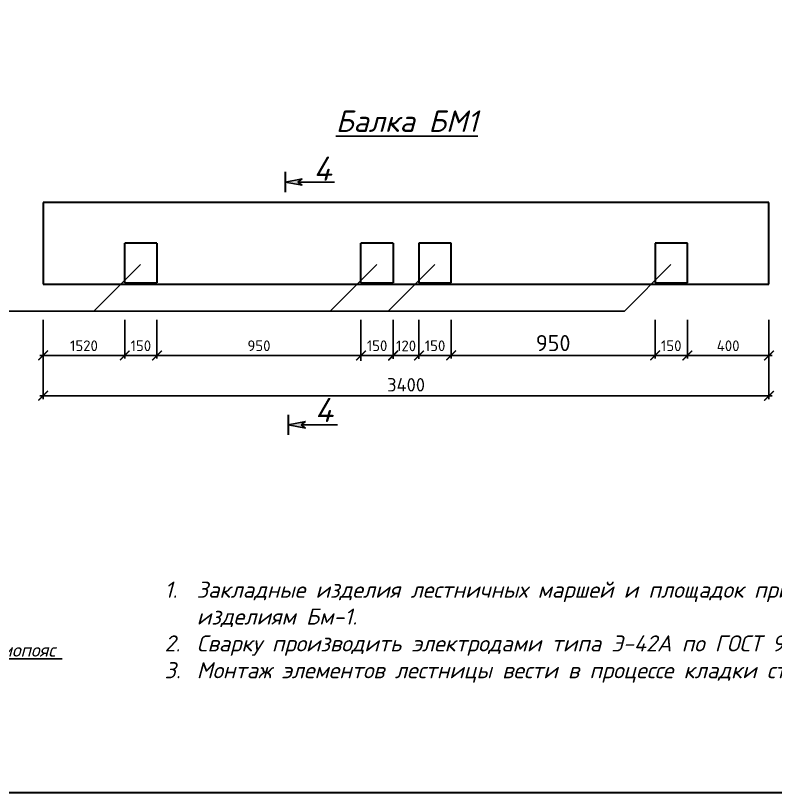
# Model space of a CAD drawing. Header units: millimetres. Extents: x 572274 to 2241483, y -888675 to -304135.
# Drawn here: x 1747051 to 1761207, y -645007 to -630532 of the extents above; entities that cross this region are included whole.
import ezdxf

# ---------------------------------------------------------------- set-up
doc = ezdxf.new("R2010")
doc.units = ezdxf.units.MM
doc.layers.add('Размер', color=150, linetype='Continuous', lineweight=5)
doc.styles.get("Standard").update_dxf_attribs({"font": 'isocpeur.ttf'})
doc.styles.add('style1', font='isocpeui.ttf')
doc.dimstyles.new('Copy(2) of ISO-25', dxfattribs={"dimtxt": 300, "dimasz": 180, "dimexe": 60, "dimexo": 0, "dimgap": 80, "dimtad": 1, "dimtxsty": 'Standard', "dimblk": 'ARCHTICK', "dimcen": 150, "dimdle": 60, "dimazin": 0, "dimtfac": 1, "dimtmove": 0, "dimatfit": 3, "dimfxl": 60, "dimarcsym": 0})

# ---------------------------------------------------------------- blocks, each defined once
blk = doc.blocks.new('_ArchTick')
at = {"color": 0, "linetype": 'ByBlock', "const_width": 0.15}
blk.add_lwpolyline([(-0.5, -0.5), (0.5, 0.5)], dxfattribs=at)
blk = doc.blocks.new('*D767')
at = {"layer": 'Defpoints', "color": 0, "lineweight": 25, "ltscale": 2.5, "transparency": 16777216}
for p in [(1747566, -636865), (1761086, -636865), (1761086, -637617)]:
    blk.add_point(p, dxfattribs=at)
at = {"layer": 'Размер', "color": 0, "lineweight": -2, "ltscale": 2.5, "transparency": 16777216}
for p, q in [((1747566, -636865), (1747566, -637677)), ((1761086, -636865), (1761086, -637677)), ((1747506, -637617), (1761146, -637617))]:
    blk.add_line(p, q, dxfattribs=at)
at = {"layer": 'Размер', "color": 0, "lineweight": -2, "ltscale": 2.5, "transparency": 16777216, "xscale": 180, "yscale": 180, "zscale": 180, "rotation": 180}
blk.add_blockref('_ArchTick', (1747566, -637617), dxfattribs=at)
at = {"layer": 'Размер', "color": 0, "lineweight": -2, "ltscale": 2.5, "transparency": 16777216, "xscale": 180, "yscale": 180, "zscale": 180}
blk.add_blockref('_ArchTick', (1761086, -637617), dxfattribs=at)
at = {"layer": 'Размер', "color": 0, "lineweight": 0, "ltscale": 2.5, "transparency": 16777216, "insert": (1754326, -637412), "char_height": 300, "attachment_point": 5}
blk.add_mtext('{\\H0.83333x;3400}', dxfattribs=at)
blk = doc.blocks.new('*D768')
at = {"layer": 'Defpoints', "color": 0, "lineweight": 25, "ltscale": 2.5, "transparency": 16777216}
for p in [(1754086, -636199), (1754566, -636199), (1754566, -636867)]:
    blk.add_point(p, dxfattribs=at)
at = {"layer": 'Размер', "color": 0, "lineweight": -2, "ltscale": 2.5, "transparency": 16777216}
for p, q in [((1754086, -636199), (1754086, -636927)), ((1754566, -636199), (1754566, -636927)), ((1754026, -636867), (1754626, -636867))]:
    blk.add_line(p, q, dxfattribs=at)
at = {"layer": 'Размер', "color": 0, "lineweight": -2, "ltscale": 2.5, "transparency": 16777216, "xscale": 180, "yscale": 180, "zscale": 180, "rotation": 180}
blk.add_blockref('_ArchTick', (1754086, -636867), dxfattribs=at)
at = {"layer": 'Размер', "color": 0, "lineweight": -2, "ltscale": 2.5, "transparency": 16777216, "xscale": 180, "yscale": 180, "zscale": 180}
blk.add_blockref('_ArchTick', (1754566, -636867), dxfattribs=at)
at = {"layer": 'Размер', "color": 0, "lineweight": 0, "ltscale": 2.5, "transparency": 16777216, "insert": (1754326, -636687), "char_height": 300, "attachment_point": 5}
blk.add_mtext('{\\H0.66667x;120}', dxfattribs=at)
blk = doc.blocks.new('*D769')
at = {"layer": 'Defpoints', "color": 0, "lineweight": 25, "ltscale": 2.5, "transparency": 16777216}
for p in [(1754566, -636199), (1755166, -636199), (1755166, -636865)]:
    blk.add_point(p, dxfattribs=at)
at = {"layer": 'Размер', "color": 0, "lineweight": -2, "ltscale": 2.5, "transparency": 16777216}
for p, q in [((1754566, -636199), (1754566, -636925)), ((1755166, -636199), (1755166, -636925)), ((1754506, -636865), (1755226, -636865))]:
    blk.add_line(p, q, dxfattribs=at)
at = {"layer": 'Размер', "color": 0, "lineweight": -2, "ltscale": 2.5, "transparency": 16777216, "xscale": 180, "yscale": 180, "zscale": 180, "rotation": 180}
blk.add_blockref('_ArchTick', (1754566, -636865), dxfattribs=at)
at = {"layer": 'Размер', "color": 0, "lineweight": -2, "ltscale": 2.5, "transparency": 16777216, "xscale": 180, "yscale": 180, "zscale": 180}
blk.add_blockref('_ArchTick', (1755166, -636865), dxfattribs=at)
at = {"layer": 'Размер', "color": 0, "lineweight": 0, "ltscale": 2.5, "transparency": 16777216, "insert": (1754866, -636685), "char_height": 300, "attachment_point": 5}
blk.add_mtext('{\\H0.66667x;150}', dxfattribs=at)
blk = doc.blocks.new('*D770')
at = {"layer": 'Defpoints', "color": 0, "lineweight": 25, "ltscale": 2.5, "transparency": 16777216}
for p in [(1754086, -636865), (1754086, -636865), (1753486, -636965)]:
    blk.add_point(p, dxfattribs=at)
at = {"layer": 'Размер', "color": 0, "lineweight": -2, "ltscale": 2.5, "transparency": 16777216}
for p, q in [((1753426, -636865), (1754146, -636865)), ((1753486, -636965), (1753486, -636805)), ((1754086, -636865), (1754086, -636805))]:
    blk.add_line(p, q, dxfattribs=at)
at = {"layer": 'Размер', "color": 0, "lineweight": -2, "ltscale": 2.5, "transparency": 16777216, "xscale": 180, "yscale": 180, "zscale": 180, "rotation": 180}
blk.add_blockref('_ArchTick', (1753486, -636865), dxfattribs=at)
at = {"layer": 'Размер', "color": 0, "lineweight": -2, "ltscale": 2.5, "transparency": 16777216, "xscale": 180, "yscale": 180, "zscale": 180}
blk.add_blockref('_ArchTick', (1754086, -636865), dxfattribs=at)
at = {"layer": 'Размер', "color": 0, "lineweight": 0, "ltscale": 2.5, "transparency": 16777216, "insert": (1753786, -636685), "char_height": 300, "attachment_point": 5}
blk.add_mtext('{\\H0.66667x;150}', dxfattribs=at)
blk = doc.blocks.new('*D771')
at = {"layer": 'Defpoints', "color": 0, "lineweight": 25, "ltscale": 2.5, "transparency": 16777216}
for p in [(1759566, -636199), (1761086, -636199), (1761086, -636865)]:
    blk.add_point(p, dxfattribs=at)
at = {"layer": 'Размер', "color": 0, "lineweight": -2, "ltscale": 2.5, "transparency": 16777216}
for p, q in [((1759566, -636199), (1759566, -636925)), ((1761086, -636199), (1761086, -636925)), ((1759506, -636865), (1761146, -636865))]:
    blk.add_line(p, q, dxfattribs=at)
at = {"layer": 'Размер', "color": 0, "lineweight": -2, "ltscale": 2.5, "transparency": 16777216, "xscale": 180, "yscale": 180, "zscale": 180, "rotation": 180}
blk.add_blockref('_ArchTick', (1759566, -636865), dxfattribs=at)
at = {"layer": 'Размер', "color": 0, "lineweight": -2, "ltscale": 2.5, "transparency": 16777216, "xscale": 180, "yscale": 180, "zscale": 180}
blk.add_blockref('_ArchTick', (1761086, -636865), dxfattribs=at)
at = {"layer": 'Размер', "color": 0, "lineweight": 0, "ltscale": 2.5, "transparency": 16777216, "insert": (1760326, -636685), "char_height": 300, "attachment_point": 5}
blk.add_mtext('{\\H0.66667x;400}', dxfattribs=at)
blk = doc.blocks.new('*D772')
at = {"layer": 'Defpoints', "color": 0, "lineweight": 25, "ltscale": 2.5, "transparency": 16777216}
for p in [(1758966, -636199), (1759566, -636199), (1759566, -636865)]:
    blk.add_point(p, dxfattribs=at)
at = {"layer": 'Размер', "color": 0, "lineweight": -2, "ltscale": 2.5, "transparency": 16777216}
for p, q in [((1758966, -636199), (1758966, -636925)), ((1759566, -636199), (1759566, -636925)), ((1758906, -636865), (1759626, -636865))]:
    blk.add_line(p, q, dxfattribs=at)
at = {"layer": 'Размер', "color": 0, "lineweight": -2, "ltscale": 2.5, "transparency": 16777216, "xscale": 180, "yscale": 180, "zscale": 180, "rotation": 180}
blk.add_blockref('_ArchTick', (1758966, -636865), dxfattribs=at)
at = {"layer": 'Размер', "color": 0, "lineweight": -2, "ltscale": 2.5, "transparency": 16777216, "xscale": 180, "yscale": 180, "zscale": 180}
blk.add_blockref('_ArchTick', (1759566, -636865), dxfattribs=at)
at = {"layer": 'Размер', "color": 0, "lineweight": 0, "ltscale": 2.5, "transparency": 16777216, "insert": (1759266, -636685), "char_height": 300, "attachment_point": 5}
blk.add_mtext('{\\H0.66667x;150}', dxfattribs=at)
blk = doc.blocks.new('*D773')
at = {"layer": 'Defpoints', "color": 0, "lineweight": 25, "ltscale": 2.5, "transparency": 16777216}
for p in [(1755166, -636199), (1758966, -636199), (1758966, -636865)]:
    blk.add_point(p, dxfattribs=at)
at = {"layer": 'Размер', "color": 0, "lineweight": -2, "ltscale": 2.5, "transparency": 16777216}
for p, q in [((1755166, -636199), (1755166, -636925)), ((1758966, -636199), (1758966, -636925)), ((1755106, -636865), (1759026, -636865))]:
    blk.add_line(p, q, dxfattribs=at)
at = {"layer": 'Размер', "color": 0, "lineweight": -2, "ltscale": 2.5, "transparency": 16777216, "xscale": 180, "yscale": 180, "zscale": 180, "rotation": 180}
blk.add_blockref('_ArchTick', (1755166, -636865), dxfattribs=at)
at = {"layer": 'Размер', "color": 0, "lineweight": -2, "ltscale": 2.5, "transparency": 16777216, "xscale": 180, "yscale": 180, "zscale": 180}
blk.add_blockref('_ArchTick', (1758966, -636865), dxfattribs=at)
at = {"layer": 'Размер', "color": 0, "lineweight": 0, "ltscale": 2.5, "transparency": 16777216, "insert": (1757066, -636635), "char_height": 300, "attachment_point": 5}
blk.add_mtext('950', dxfattribs=at)
blk = doc.blocks.new('*D774')
at = {"layer": 'Defpoints', "color": 0, "lineweight": 25, "ltscale": 2.5, "transparency": 16777216}
for p in [(1749686, -636199), (1753486, -636199), (1753486, -636865)]:
    blk.add_point(p, dxfattribs=at)
at = {"layer": 'Размер', "color": 0, "lineweight": -2, "ltscale": 2.5, "transparency": 16777216}
for p, q in [((1749686, -636199), (1749686, -636925)), ((1753486, -636199), (1753486, -636925)), ((1749626, -636865), (1753546, -636865))]:
    blk.add_line(p, q, dxfattribs=at)
at = {"layer": 'Размер', "color": 0, "lineweight": -2, "ltscale": 2.5, "transparency": 16777216, "xscale": 180, "yscale": 180, "zscale": 180, "rotation": 180}
blk.add_blockref('_ArchTick', (1749686, -636865), dxfattribs=at)
at = {"layer": 'Размер', "color": 0, "lineweight": -2, "ltscale": 2.5, "transparency": 16777216, "xscale": 180, "yscale": 180, "zscale": 180}
blk.add_blockref('_ArchTick', (1753486, -636865), dxfattribs=at)
at = {"layer": 'Размер', "color": 0, "lineweight": 0, "ltscale": 2.5, "transparency": 16777216, "insert": (1751586, -636685), "char_height": 300, "attachment_point": 5}
blk.add_mtext('{\\H0.66667x;950}', dxfattribs=at)
blk = doc.blocks.new('*D775')
at = {"layer": 'Defpoints', "color": 0, "lineweight": 25, "ltscale": 2.5, "transparency": 16777216}
for p in [(1749086, -636199), (1749686, -636199), (1749686, -636865)]:
    blk.add_point(p, dxfattribs=at)
at = {"layer": 'Размер', "color": 0, "lineweight": -2, "ltscale": 2.5, "transparency": 16777216}
for p, q in [((1749086, -636199), (1749086, -636925)), ((1749686, -636199), (1749686, -636925)), ((1749026, -636865), (1749746, -636865))]:
    blk.add_line(p, q, dxfattribs=at)
at = {"layer": 'Размер', "color": 0, "lineweight": -2, "ltscale": 2.5, "transparency": 16777216, "xscale": 180, "yscale": 180, "zscale": 180, "rotation": 180}
blk.add_blockref('_ArchTick', (1749086, -636865), dxfattribs=at)
at = {"layer": 'Размер', "color": 0, "lineweight": -2, "ltscale": 2.5, "transparency": 16777216, "xscale": 180, "yscale": 180, "zscale": 180}
blk.add_blockref('_ArchTick', (1749686, -636865), dxfattribs=at)
at = {"layer": 'Размер', "color": 0, "lineweight": 0, "ltscale": 2.5, "transparency": 16777216, "insert": (1749386, -636685), "char_height": 300, "attachment_point": 5}
blk.add_mtext('{\\H0.66667x;150}', dxfattribs=at)
blk = doc.blocks.new('*D776')
at = {"layer": 'Defpoints', "color": 0, "lineweight": 25, "ltscale": 2.5, "transparency": 16777216}
for p in [(1747566, -636199), (1749086, -636199), (1749086, -636865)]:
    blk.add_point(p, dxfattribs=at)
at = {"layer": 'Размер', "color": 0, "lineweight": -2, "ltscale": 2.5, "transparency": 16777216}
for p, q in [((1747566, -636199), (1747566, -636925)), ((1749086, -636199), (1749086, -636925)), ((1747506, -636865), (1749146, -636865))]:
    blk.add_line(p, q, dxfattribs=at)
at = {"layer": 'Размер', "color": 0, "lineweight": -2, "ltscale": 2.5, "transparency": 16777216, "xscale": 180, "yscale": 180, "zscale": 180, "rotation": 180}
blk.add_blockref('_ArchTick', (1747566, -636865), dxfattribs=at)
at = {"layer": 'Размер', "color": 0, "lineweight": -2, "ltscale": 2.5, "transparency": 16777216, "xscale": 180, "yscale": 180, "zscale": 180}
blk.add_blockref('_ArchTick', (1749086, -636865), dxfattribs=at)
at = {"layer": 'Размер', "color": 0, "lineweight": 0, "ltscale": 2.5, "transparency": 16777216, "insert": (1748326, -636685), "char_height": 300, "attachment_point": 5}
blk.add_mtext('{\\H0.66667x;1520}', dxfattribs=at)

msp = doc.modelspace()

# ---------------------------------------------------------------- hatches: boundary and pattern name
for points in [[(1752072.37, -633633.942), (1752389.209, -633694.662), (1752309.957, -633633.942), (1752389.209, -633573.221)], [(1752132.973, -638157.423), (1752449.812, -638218.144), (1752370.561, -638157.423), (1752449.812, -638096.703)]]:
    msp.add_hatch(color=1).paths.add_polyline_path(points)

# ---------------------------------------------------------------- linework, layer by layer
at = {"color": 1, "lineweight": 30}
for p, q in [((1752072.37, -633447.373), (1752072.37, -633820.511)), ((1752132.973, -637970.854), (1752132.973, -638343.992))]:
    msp.add_line(p, q, dxfattribs=at)
at = {"color": 1}
for p, q in [((1752072.37, -633633.942), (1752389.209, -633573.221)), ((1752072.37, -633633.942), (1752389.209, -633694.662)), ((1752389.209, -633573.221), (1752309.957, -633633.942)), ((1752389.209, -633694.662), (1752309.957, -633633.942)), ((1752309.957, -633633.942), (1752991.314, -633633.942)), ((1752132.973, -638157.423), (1752449.812, -638096.703)), ((1752132.973, -638157.423), (1752449.812, -638218.144)), ((1752449.812, -638096.703), (1752370.561, -638157.423)), ((1752370.561, -638157.423), (1753051.917, -638157.423)), ((1752449.812, -638218.144), (1752370.561, -638157.423))]:
    msp.add_line(p, q, dxfattribs=at)
at = {"lineweight": 30}
for p, q in [((1761086.012, -634014.859), (1747566.012, -634014.859)), ((1747566.012, -634014.859), (1747566.012, -635534.859)), ((1761086.012, -635534.859), (1761086.012, -634014.859)), ((1749086.012, -635514.859), (1749086.012, -634774.859)), ((1749686.012, -634774.859), (1749086.012, -634774.859)), ((1749686.012, -634774.859), (1749686.012, -635514.859)), ((1753486.012, -635514.859), (1753486.012, -634774.859)), ((1754086.012, -634774.859), (1753486.012, -634774.859)), ((1754086.012, -634774.859), (1754086.012, -635514.859)), ((1754566.012, -634774.859), (1754566.012, -635514.859)), ((1755166.012, -634774.859), (1754566.012, -634774.859)), ((1755166.012, -635514.859), (1755166.012, -634774.859)), ((1758966.012, -634774.859), (1758966.012, -635514.859)), ((1759566.012, -634774.859), (1758966.012, -634774.859)), ((1759566.012, -635514.859), (1759566.012, -634774.859)), ((1747566.012, -635534.859), (1761086.012, -635534.859)), ((1749086.012, -635514.859), (1749686.012, -635514.859)), ((1753486.012, -635514.859), (1754086.012, -635514.859)), ((1754566.012, -635514.859), (1755166.012, -635514.859)), ((1758966.012, -635514.859), (1759566.012, -635514.859))]:
    msp.add_line(p, q, dxfattribs=at)
at = {"color": 5}
for p, q in [((1749380.09, -635173.431), (1748512.45, -636041.07)), ((1753780.09, -635173.431), (1752912.45, -636041.07)), ((1754860.09, -635173.431), (1753992.45, -636041.07)), ((1759260.09, -635173.431), (1758392.45, -636041.07)), ((1758392.45, -636041.07), (1746029.123, -636041.07)), ((1746021.946, -642516.143), (1747918.94, -642516.143))]:
    msp.add_line(p, q, dxfattribs=at)
at = {"color": 1, "lineweight": 30}
msp.add_lwpolyline([(1726981.068, -645007.415), (1796481.068, -645007.415), (1796481.068, -616307.415), (1726981.068, -616307.415)], close=True, dxfattribs=at)

# ---------------------------------------------------------------- texts
at = {"attachment_point": 1}
for s, insert, char_height, width in [('{\\fISOCPEUR|b0|i1|c204|p34;\\LБалка БМ1}', (1753016.424, -632300.334), 400, 3163.46743), ('{\\fISOCPEUR|b0|i1|c204|p34;Сейсмопояс}', (1746082.199, -642227.287), 250, 2315.53071)]:
    msp.add_mtext(s, dxfattribs=dict(at, insert=insert, char_height=char_height, width=width))
at = {"color": 1, "char_height": 450, "width": 772.54746, "attachment_point": 7}
for insert in [(1752598.355, -633610.879), (1752623.849, -638105.944)]:
    msp.add_mtext('{\\fISOCPEUR|b0|i1|c204|p34;4}', dxfattribs=dict(at, insert=insert))
at = {"lineweight": 30, "ltscale": 100, "insert": (1749826.228, -641079.946), "char_height": 300, "width": 17476.48018, "attachment_point": 1, "style": 'style1'}
msp.add_mtext('\\pi-600,l600,t600;{\\fISOCPEUR|b0|i1|c204|p34;1.^IЗакладные изделия лестничных маршей и площадок приварить к закладным изделиям Бм-1.\\P2.^IСварку производить электродами типа Э-42А по ГОСТ 9467-73*, }L{\\fISOCPEUR|b0|i1|c204|p34;ш по длине касания.\\P3.^IМонтаж элементов лестницы вести в процессе кладки стен с креплением всех элементов.}', dxfattribs=at)

# ---------------------------------------------------------------- dimensions: what is measured, and where the dimension line sits
at = {"layer": 'Размер', "lineweight": 0, "ltscale": 2.5}
for base, p1, p2, text, picture, middle in [((1749086.012, -636864.875), (1747566.012, -636199.037), (1749086.012, -636199.037), '{\\H0.66667x;<>}', '*D776', (1748326.012, -636684.875)), ((1753486.012, -636864.875), (1749686.012, -636199.037), (1753486.012, -636199.037), '{\\H0.66667x;950}', '*D774', (1751586.012, -636684.875)), ((1758966.012, -636864.875), (1755166.012, -636199.037), (1758966.012, -636199.037), '950', '*D773', (1757066.012, -636634.875)), ((1761086.012, -636864.875), (1759566.012, -636199.037), (1761086.012, -636199.037), '{\\H0.66667x;400}', '*D771', (1760326.012, -636684.875)), ((1761086.012, -637616.596), (1747566.012, -636864.875), (1761086.012, -636864.875), '{\\H0.83333x;3400}', '*D767', (1754326.012, -637411.596))]:
    dim = msp.add_linear_dim(base=base, p1=p1, p2=p2, text=text, dimstyle='Copy(2) of ISO-25', override={"dimtmove": 1}, dxfattribs=at)
    dim.commit()
    dim.dimension.update_dxf_attribs({"geometry": picture, "text_midpoint": middle})
for base, p1, p2, text, picture, middle in [((1749686.012, -636864.875), (1749086.012, -636199.037), (1749686.012, -636199.037), '{\\H0.66667x;150}', '*D775', (1749386.012, -636864.875)), ((1754566.012, -636866.524), (1754086.012, -636199.037), (1754566.012, -636199.037), '{\\H0.66667x;120}', '*D768', (1754326.012, -636866.524)), ((1755166.012, -636864.875), (1754566.012, -636199.037), (1755166.012, -636199.037), '{\\H0.66667x;150}', '*D769', (1754866.012, -636864.875)), ((1759566.012, -636864.875), (1758966.012, -636199.037), (1759566.012, -636199.037), '{\\H0.66667x;150}', '*D772', (1759266.012, -636864.875)), ((1754086.012, -636864.875), (1753486.012, -636964.875), (1754086.012, -636864.875), '{\\H0.66667x;150}', '*D770', (1753786.012, -636864.875))]:
    dim = msp.add_linear_dim(base=base, p1=p1, p2=p2, text=text, dimstyle='Copy(2) of ISO-25', override={"dimtmove": 1}, dxfattribs=at)
    dim.commit()
    dim.dimension.update_dxf_attribs({"geometry": picture, "text_midpoint": middle, "dimtype": 160})

doc.saveas('drawing.dxf')
